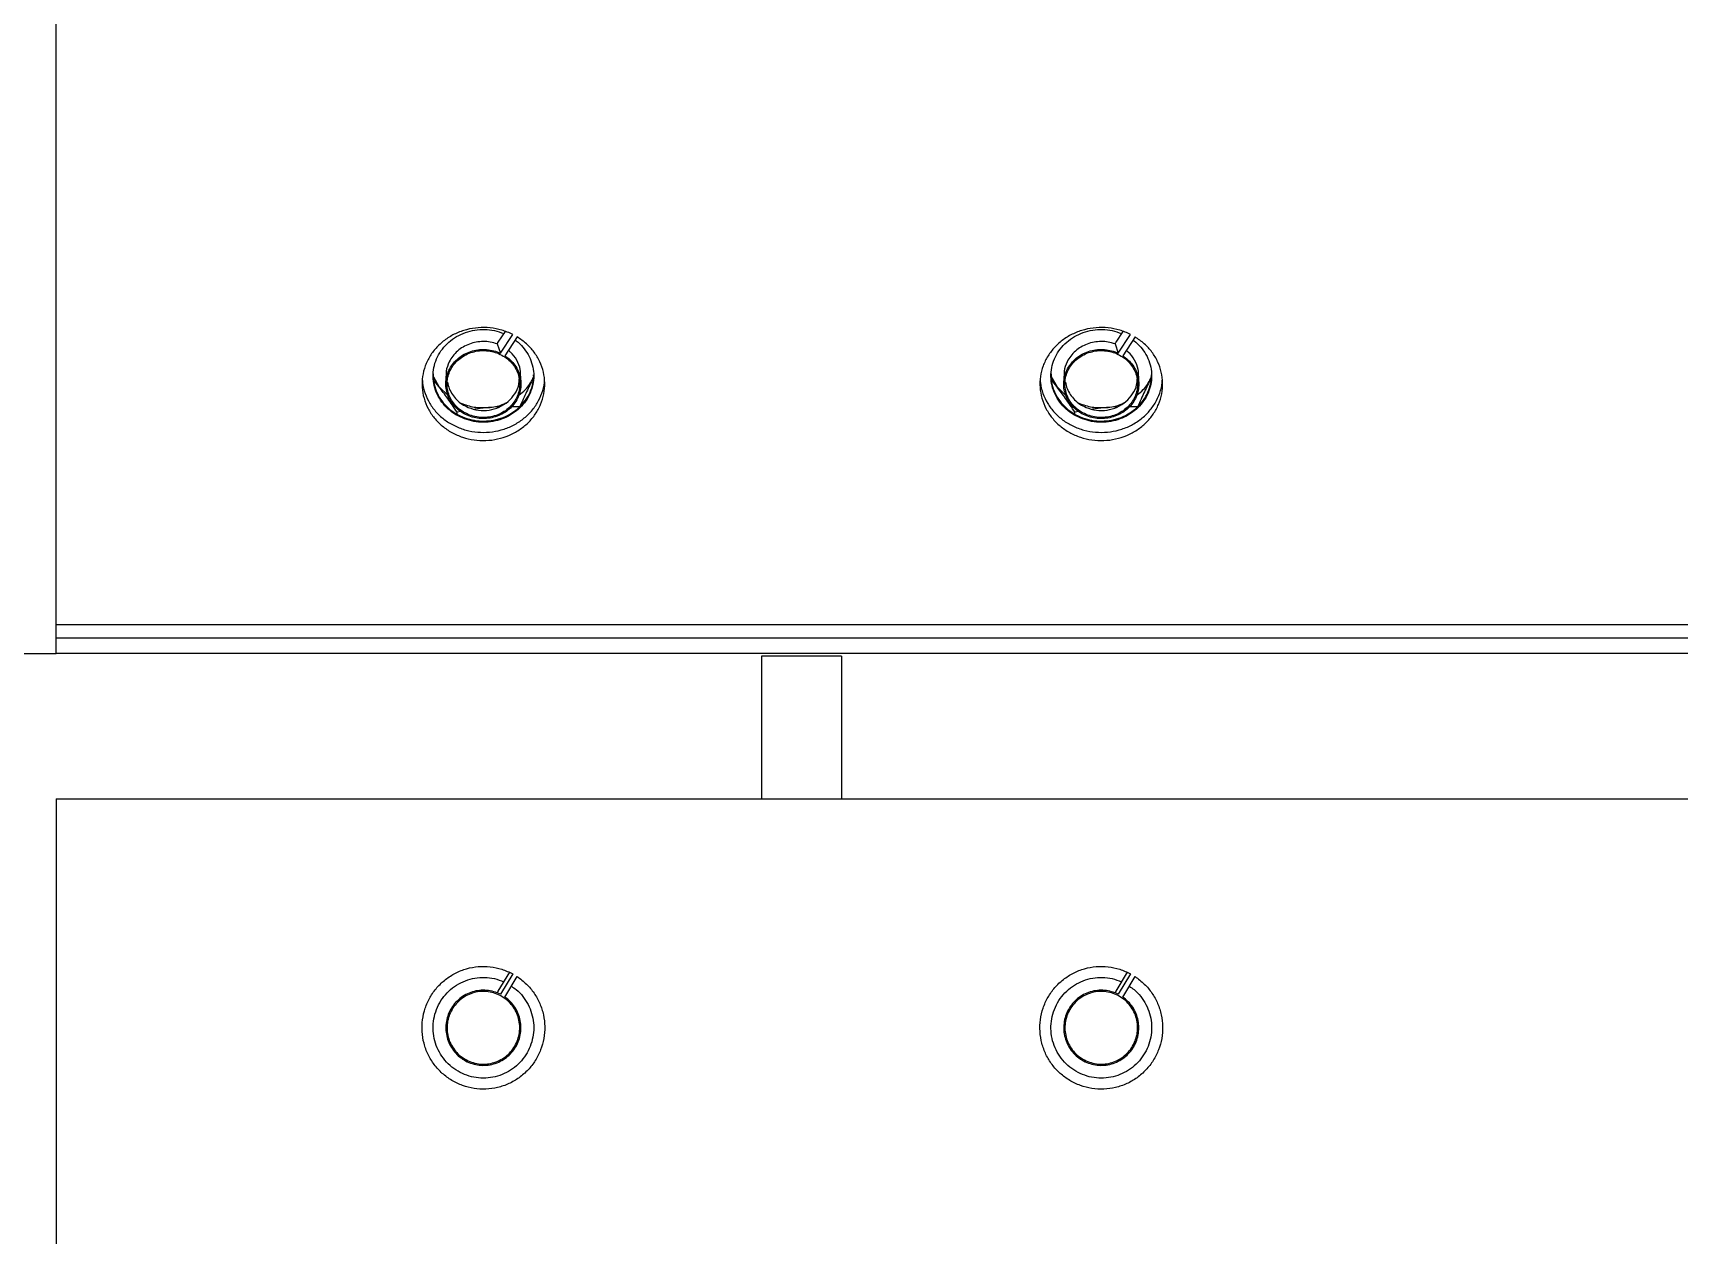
# Model space of a CAD drawing. Header units: millimetres. Extents: x 1293 to 41893, y 1011 to 26911.
# Drawn here: x 23207 to 23508.9, y 15344.7 to 15565.2 of the extents above; entities that cross this region are included whole.
import ezdxf

# ---------------------------------------------------------------- set-up
doc = ezdxf.new("R2010")
doc.units = ezdxf.units.MM
doc.header["$LTSCALE"] = 50
doc.layers.add('MAQUINAS', color=11, linetype='Continuous')

msp = doc.modelspace()

# ---------------------------------------------------------------- linework, layer by layer
at = {"layer": 'MAQUINAS', "linetype": 'Continuous', "lineweight": 25}
for p, q in [((23211.2425232, 15451.3783679), (23211.2425232, 16518.0450346)), ((23292.0989506, 15508.1262219), (23292.7019872, 15506.4207912)), ((23293.5503003, 15510.4232926), (23292.245503, 15508.4227578)), ((23292.7019872, 15506.4207912), (23294.9546957, 15509.8746778)), ((23295.7748947, 15509.421396), (23293.5221861, 15505.9675094)), ((23405.4322839, 15508.1262219), (23406.0353205, 15506.4207912)), ((23406.8836336, 15510.4232926), (23405.5788363, 15508.4227578)), ((23406.0353205, 15506.4207912), (23408.288029, 15509.8746778)), ((23409.108228, 15509.421396), (23406.8555195, 15505.9675094)), ((23280.3962012, 15502.0804398), (23281.4171794, 15500.2999367)), ((23281.4171794, 15500.2999367), (23280.4325058, 15501.5263954)), ((23282.6891899, 15502.2277913), (23282.6891899, 15500.7723493)), ((23296.4625232, 15500.7723493), (23296.4625232, 15502.2277913)), ((23298.6628883, 15501.7800692), (23298.8002239, 15502.189136)), ((23298.7808347, 15502.00771), (23298.6628883, 15501.7800692)), ((23393.7295346, 15502.0804398), (23394.7505128, 15500.2999367)), ((23394.7505128, 15500.2999367), (23393.7658391, 15501.5263954)), ((23396.0225232, 15502.2277913), (23396.0225232, 15500.7723493)), ((23409.7958566, 15500.7723493), (23409.7958566, 15502.2277913)), ((23411.9962216, 15501.7800692), (23412.1335572, 15502.189136)), ((23412.114168, 15502.00771), (23411.9962216, 15501.7800692)), ((23281.4171794, 15500.2999367), (23283.1471547, 15498.5818561)), ((23394.7505128, 15500.2999367), (23396.480488, 15498.5818561)), ((23285.4464413, 15495.7353428), (23284.7556415, 15495.6149904)), ((23284.7556415, 15495.2720775), (23284.7556415, 15495.6149904)), ((23290.5042111, 15496.4573549), (23287.9848051, 15496.163225)), ((23292.5372796, 15496.5689837), (23290.5042111, 15496.4573549)), ((23296.2527807, 15496.6017454), (23294.7346106, 15496.6056464)), ((23398.7797746, 15495.7353428), (23398.0889749, 15495.6149904)), ((23398.0889749, 15495.2720775), (23398.0889749, 15495.6149904)), ((23403.8375445, 15496.4573549), (23401.3181384, 15496.163225)), ((23405.8706129, 15496.5689837), (23403.8375445, 15496.4573549)), ((23409.5861141, 15496.6017454), (23408.067944, 15496.6056464)), ((24191.2425232, 15456.5881163), (23211.2425232, 15456.5881163)), ((23211.2425232, 15454.2081973), (24191.2425232, 15454.2081973)), ((23200.5758566, 15451.3783495), (23211.2425232, 15451.3783495)), ((24191.2425232, 15451.3783679), (23211.2425232, 15451.3783679)), ((23340.5758566, 15450.8449679), (23340.5758566, 15424.7117012)), ((23355.2425232, 15450.8449679), (23355.2425232, 15424.7117012)), ((23211.2425232, 15424.7117012), (24191.2425232, 15424.7117012)), ((23211.2425232, 15424.7117012), (23211.2425232, 15071.3783679)), ((23294.3509573, 15392.9053737), (23292.245503, 15389.3984783)), ((23407.6842907, 15392.9053737), (23405.5788363, 15389.3984783)), ((23294.9546957, 15392.6001103), (23292.7019872, 15388.8479448)), ((23293.5221861, 15388.3555174), (23295.7748947, 15392.1076829)), ((23408.288029, 15392.6001103), (23406.0353205, 15388.8479448)), ((23406.8555195, 15388.3555174), (23409.108228, 15392.1076829))]:
    msp.add_line(p, q, dxfattribs=at)
for points in [[(23294.9546957, 15509.8746778), (23294.2967837, 15510.1613862), (23292.9809598, 15510.7348031), (23290.825971, 15511.131118), (23288.6386713, 15511.1644585), (23286.4825522, 15510.8025872), (23284.443159, 15510.0673418), (23282.5954498, 15508.9839954), (23281.0088808, 15507.5936612), (23279.742695, 15505.9481775), (23278.8442728, 15504.1091279), (23278.3472081, 15502.145281), (23278.2700931, 15500.1300875), (23278.6158111, 15498.1389142), (23279.3714327, 15496.2462309), (23280.5086976, 15494.5228235), (23281.9850724, 15493.0331471), (23283.745341, 15491.8329153), (23285.7236697, 15490.9670164), (23287.8460693, 15490.467835), (23290.0331627, 15490.3540404), (23292.2031529, 15490.6298883), (23294.2748828, 15491.2850623), (23296.1708699, 15492.2950587), (23297.8202054, 15493.6221046), (23299.1612022, 15495.2165659), (23300.1437152, 15497.018821), (23300.7309695, 15498.9614252), (23300.9011106, 15500.9718773), (23300.6473693, 15502.9744203), (23299.9807509, 15504.8962737), (23298.9205313, 15506.6576703), (23297.5274683, 15508.2221813), (23296.3590859, 15509.0216577), (23295.7748947, 15509.421396)], [(23285.7214674, 15494.5441806), (23285.1891776, 15494.8037413), (23284.124598, 15495.3228626), (23282.7745179, 15496.4446326), (23281.672771, 15497.7669235), (23280.8746461, 15499.266168), (23280.4069421, 15500.8781328), (23280.288419, 15502.5433861), (23280.5233315, 15504.1980324), (23281.1028061, 15505.7792294), (23282.0047736, 15507.2267683), (23283.1948914, 15508.4855267), (23284.6279276, 15509.5077314), (23286.2490913, 15510.2539584), (23287.9976063, 15510.69774), (23289.8034622, 15510.8149657), (23291.6108396, 15510.6281176), (23292.7387832, 15510.2385408), (23293.302755, 15510.0437524)], [(23408.288029, 15509.8746778), (23407.6301171, 15510.1613862), (23406.3142931, 15510.7348031), (23404.1593043, 15511.131118), (23401.9720047, 15511.1644585), (23399.8158855, 15510.8025872), (23397.7764923, 15510.0673418), (23395.9287831, 15508.9839954), (23394.3422141, 15507.5936612), (23393.0760283, 15505.9481775), (23392.1776061, 15504.1091279), (23391.6805415, 15502.145281), (23391.6034264, 15500.1300875), (23391.9491445, 15498.1389142), (23392.704766, 15496.2462309), (23393.8420309, 15494.5228235), (23395.3184057, 15493.0331471), (23397.0786743, 15491.8329153), (23399.057003, 15490.9670164), (23401.1794027, 15490.467835), (23403.366496, 15490.3540404), (23405.5364862, 15490.6298883), (23407.6082161, 15491.2850623), (23409.5042033, 15492.2950587), (23411.1535387, 15493.6221046), (23412.4945355, 15495.2165659), (23413.4770485, 15497.018821), (23414.0643028, 15498.9614252), (23414.234444, 15500.9718773), (23413.9807027, 15502.9744203), (23413.3140842, 15504.8962737), (23412.2538646, 15506.6576703), (23410.8608017, 15508.2221813), (23409.6924192, 15509.0216577), (23409.108228, 15509.421396)], [(23399.0548007, 15494.5441806), (23398.5225109, 15494.8037413), (23397.4579313, 15495.3228626), (23396.1078512, 15496.4446326), (23395.0061044, 15497.7669235), (23394.2079794, 15499.266168), (23393.7402754, 15500.8781328), (23393.6217524, 15502.5433861), (23393.8566649, 15504.1980324), (23394.4361394, 15505.7792294), (23395.3381069, 15507.2267683), (23396.5282247, 15508.4855267), (23397.9612609, 15509.5077314), (23399.5824246, 15510.2539584), (23401.3309396, 15510.69774), (23403.1367956, 15510.8149657), (23404.944173, 15510.6281176), (23406.0721165, 15510.2385408), (23406.6360883, 15510.0437524)], [(23292.0989506, 15508.1262219), (23291.6856488, 15508.2524338), (23290.8590453, 15508.5048576), (23289.5490805, 15508.6024295), (23288.2464706, 15508.4871707), (23286.9899841, 15508.1438318), (23285.8253026, 15507.5904585), (23284.7989555, 15506.8431568), (23283.9274349, 15505.9376424), (23283.5210921, 15505.2285804), (23283.3179207, 15504.8740493)], [(23405.4322839, 15508.1262219), (23405.0189821, 15508.2524338), (23404.1923786, 15508.5048576), (23402.8824138, 15508.6024295), (23401.5798039, 15508.4871707), (23400.3233174, 15508.1438318), (23399.1586359, 15507.5904585), (23398.1322888, 15506.8431568), (23397.2607682, 15505.9376424), (23396.8544254, 15505.2285804), (23396.6512541, 15504.8740493)], [(23293.5221861, 15505.9675094), (23293.8693545, 15505.7165317), (23294.5636913, 15505.2145763), (23295.3830168, 15504.2472177), (23295.9993264, 15503.1658567), (23296.3767654, 15501.9928545), (23296.5049997, 15500.7759795), (23296.3783685, 15499.5587074), (23296.0017799, 15498.3861107), (23295.3890063, 15497.3011959), (23294.5625873, 15496.3438607), (23293.552891, 15495.5492833), (23292.3970279, 15494.9466685), (23291.1374789, 15494.5581635), (23289.820536, 15494.3980471), (23288.4946005, 15494.472204), (23287.208404, 15494.7779086), (23286.0092181, 15495.3039256), (23284.941116, 15496.0309223), (23284.0433534, 15496.9321796), (23283.3489257, 15497.9745737), (23282.8833549, 15499.1197939), (23282.6637522, 15500.3257501), (23282.6981884, 15501.5481199), (23282.9853982, 15502.7419785), (23283.5148247, 15503.8634462), (23284.2670141, 15504.871313), (23285.2143067, 15505.728511), (23286.321941, 15506.4036331), (23287.5490069, 15506.8715032), (23288.8511574, 15507.1162825), (23290.1777323, 15507.1239111), (23291.4904357, 15506.9130068), (23292.2981367, 15506.5848631), (23292.7019872, 15506.4207912)], [(23286.7929041, 15495.1959114), (23287.1997547, 15495.0490024), (23288.0134559, 15494.7551845), (23289.3227064, 15494.6031151), (23290.6340068, 15494.67274), (23291.9067006, 15494.9808921), (23293.08927, 15495.510502), (23294.1369686, 15496.2426178), (23295.0093467, 15497.1487292), (23295.6729293, 15498.1941156), (23296.1022021, 15499.3385764), (23296.2806718, 15500.5381378), (23296.2014791, 15501.7466994), (23295.8676674, 15502.9178174), (23295.2920649, 15504.0064862), (23294.4967918, 15504.9708689), (23293.5124099, 15505.7739049), (23292.3767485, 15506.3847339), (23291.1334503, 15506.7798821), (23289.8302947, 15506.9441642), (23288.5173612, 15506.8712669), (23287.245105, 15506.5639917), (23286.0624184, 15506.0341468), (23285.0147512, 15505.3020941), (23284.1423646, 15504.3959655), (23283.4787847, 15503.3505848), (23283.0495091, 15502.2061183), (23282.8710479, 15501.0065741), (23282.9502093, 15499.7979495), (23283.2841382, 15498.6270665), (23283.859303, 15497.5375208), (23284.6562093, 15496.5764105), (23285.6344963, 15495.7611617), (23286.4067682, 15495.3843282), (23286.7929041, 15495.1959114)], [(23406.8555195, 15505.9675094), (23407.2026879, 15505.7165317), (23407.8970247, 15505.2145763), (23408.7163502, 15504.2472177), (23409.3326597, 15503.1658567), (23409.7100987, 15501.9928545), (23409.8383331, 15500.7759795), (23409.7117019, 15499.5587074), (23409.3351132, 15498.3861107), (23408.7223397, 15497.3011959), (23407.8959206, 15496.3438607), (23406.8862243, 15495.5492833), (23405.7303613, 15494.9466685), (23404.4708123, 15494.5581635), (23403.1538694, 15494.3980471), (23401.8279338, 15494.472204), (23400.5417374, 15494.7779086), (23399.3425514, 15495.3039256), (23398.2744493, 15496.0309223), (23397.3766867, 15496.9321796), (23396.682259, 15497.9745737), (23396.2166883, 15499.1197939), (23395.9970855, 15500.3257501), (23396.0315217, 15501.5481199), (23396.3187315, 15502.7419785), (23396.8481581, 15503.8634462), (23397.6003474, 15504.871313), (23398.5476401, 15505.728511), (23399.6552743, 15506.4036331), (23400.8823402, 15506.8715032), (23402.1844908, 15507.1162825), (23403.5110657, 15507.1239111), (23404.823769, 15506.9130068), (23405.63147, 15506.5848631), (23406.0353205, 15506.4207912)], [(23400.1262374, 15495.1959114), (23400.5330881, 15495.0490024), (23401.3467893, 15494.7551845), (23402.6560397, 15494.6031151), (23403.9673402, 15494.67274), (23405.2400339, 15494.9808921), (23406.4226033, 15495.510502), (23407.4703019, 15496.2426178), (23408.34268, 15497.1487292), (23409.0062627, 15498.1941156), (23409.4355354, 15499.3385764), (23409.6140052, 15500.5381378), (23409.5348124, 15501.7466994), (23409.2010007, 15502.9178174), (23408.6253983, 15504.0064862), (23407.8301252, 15504.9708689), (23406.8457432, 15505.7739049), (23405.7100818, 15506.3847339), (23404.4667836, 15506.7798821), (23403.163628, 15506.9441642), (23401.8506945, 15506.8712669), (23400.5784384, 15506.5639917), (23399.3957517, 15506.0341468), (23398.3480845, 15505.3020941), (23397.4756979, 15504.3959655), (23396.8121181, 15503.3505848), (23396.3828424, 15502.2061183), (23396.2043813, 15501.0065741), (23396.2835426, 15499.7979495), (23396.6174715, 15498.6270665), (23397.1926364, 15497.5375208), (23397.9895426, 15496.5764105), (23398.9678297, 15495.7611617), (23399.7401015, 15495.3843282), (23400.1262374, 15495.1959114)], [(23282.9926705, 15501.0910476), (23283.086034, 15500.6980947), (23283.272761, 15499.9121889), (23283.8623505, 15498.8247801), (23284.6553966, 15497.8630979), (23285.6346995, 15497.0479996), (23286.4068359, 15496.6711461), (23286.7929041, 15496.4827193)], [(23396.3260039, 15501.0910476), (23396.4193674, 15500.6980947), (23396.6060943, 15499.9121889), (23397.1956838, 15498.8247801), (23397.98873, 15497.8630979), (23398.9680328, 15497.0479996), (23399.7401692, 15496.6711461), (23400.1262374, 15496.4827193)], [(23355.2425232, 15450.8449679), (23355.2152307, 15450.8449679), (23355.1606456, 15450.8449679), (23354.7245862, 15450.8449679), (23354.0468484, 15450.8449679), (23353.1278224, 15450.8449679), (23352.0096998, 15450.8449679), (23350.7336079, 15450.8449679), (23349.3490789, 15450.8449679), (23347.9091899, 15450.8449679), (23346.4693009, 15450.8449679), (23345.0847719, 15450.8449679), (23343.8086799, 15450.8449679), (23342.6905574, 15450.8449679), (23341.7715313, 15450.8449679), (23341.0937936, 15450.8449679), (23340.6577342, 15450.8449679), (23340.6031491, 15450.8449679), (23340.5758566, 15450.8449679)], [(23295.7748947, 15392.1076829), (23296.3590859, 15391.6734231), (23297.5274683, 15390.8049036), (23298.9205313, 15389.1052808), (23299.9807509, 15387.1917694), (23300.6473693, 15385.103944), (23300.9011106, 15382.9284606), (23300.7309695, 15380.7443851), (23300.1437152, 15378.6340169), (23299.1612022, 15376.6761184), (23297.8202054, 15374.9439588), (23296.1708699, 15373.5023086), (23294.2748828, 15372.4050886), (23292.2031529, 15371.6933336), (23290.0331627, 15371.3936633), (23287.8460693, 15371.5172853), (23285.7236697, 15372.0595762), (23283.745341, 15373.0002544), (23281.9850724, 15374.3041387), (23280.5086976, 15375.9224641), (23279.3714327, 15377.7947056), (23278.6158111, 15379.8508418), (23278.2700931, 15382.0139735), (23278.3472081, 15384.2031999), (23278.8442728, 15386.3366453), (23279.742695, 15388.3345159), (23281.0088808, 15390.1221042), (23282.5954498, 15391.6325083), (23284.443159, 15392.8094129), (23286.4825522, 15393.6081543), (23288.6386713, 15394.001277), (23290.825971, 15393.9650572), (23292.9809598, 15393.5345164), (23294.2967837, 15392.911579), (23294.9546957, 15392.6001103)], [(23409.108228, 15392.1076829), (23409.6924192, 15391.6734231), (23410.8608017, 15390.8049036), (23412.2538646, 15389.1052808), (23413.3140842, 15387.1917694), (23413.9807027, 15385.103944), (23414.234444, 15382.9284606), (23414.0643028, 15380.7443851), (23413.4770485, 15378.6340169), (23412.4945355, 15376.6761184), (23411.1535387, 15374.9439588), (23409.5042033, 15373.5023086), (23407.6082161, 15372.4050886), (23405.5364862, 15371.6933336), (23403.366496, 15371.3936633), (23401.1794027, 15371.5172853), (23399.057003, 15372.0595762), (23397.0786743, 15373.0002544), (23395.3184057, 15374.3041387), (23393.8420309, 15375.9224641), (23392.704766, 15377.7947056), (23391.9491445, 15379.8508418), (23391.6034264, 15382.0139735), (23391.6805415, 15384.2031999), (23392.1776061, 15386.3366453), (23393.0760283, 15388.3345159), (23394.3422141, 15390.1221042), (23395.9287831, 15391.6325083), (23397.7764923, 15392.8094129), (23399.8158855, 15393.6081543), (23401.9720047, 15394.001277), (23404.1593043, 15393.9650572), (23406.3142931, 15393.5345164), (23407.6301171, 15392.911579), (23408.288029, 15392.6001103)], [(23285.7214674, 15374.321342), (23285.1891776, 15374.6033184), (23284.124598, 15375.1672712), (23282.7745179, 15376.3859177), (23281.672771, 15377.8224022), (23280.8746461, 15379.451122), (23280.4069421, 15381.2022967), (23280.288419, 15383.0113618), (23280.5233315, 15384.808904), (23281.1028061, 15386.5266539), (23282.0047736, 15388.0992027), (23283.1948914, 15389.466668), (23284.6279276, 15390.5771506), (23286.2490913, 15391.3878221), (23287.9976063, 15391.8699288), (23289.8034622, 15391.9972783), (23291.6108396, 15391.7942938), (23292.7387832, 15391.371073), (23293.302755, 15391.1594626)], [(23399.0548007, 15374.321342), (23398.5225109, 15374.6033184), (23397.4579313, 15375.1672712), (23396.1078512, 15376.3859177), (23395.0061044, 15377.8224022), (23394.2079794, 15379.451122), (23393.7402754, 15381.2022967), (23393.6217524, 15383.0113618), (23393.8566649, 15384.808904), (23394.4361394, 15386.5266539), (23395.3381069, 15388.0992027), (23396.5282247, 15389.466668), (23397.9612609, 15390.5771506), (23399.5824246, 15391.3878221), (23401.3309396, 15391.8699288), (23403.1367956, 15391.9972783), (23404.944173, 15391.7942938), (23406.0721165, 15391.371073), (23406.6360883, 15391.1594626)], [(23292.7019872, 15388.8479448), (23292.2981367, 15389.026186), (23291.4904357, 15389.3826683), (23290.1777323, 15389.6117864), (23288.8511574, 15389.603499), (23287.5490069, 15389.3375804), (23286.321941, 15388.8293049), (23285.2143067, 15388.0958789), (23284.2670141, 15387.164653), (23283.5148247, 15386.0697464), (23282.9853982, 15384.8514284), (23282.6981884, 15383.5544678), (23282.6637522, 15382.2265336), (23282.8833549, 15380.9164306), (23283.3489257, 15379.6723088), (23284.0433534, 15378.5398931), (23284.941116, 15377.5608029), (23286.0092181, 15376.7710225), (23287.208404, 15376.1995785), (23288.4946005, 15375.867473), (23289.820536, 15375.786912), (23291.1374789, 15375.9608561), (23292.3970279, 15376.3829125), (23293.552891, 15377.0375694), (23294.5625873, 15377.9007667), (23295.3890063, 15378.9407778), (23296.0017799, 15380.1193862), (23296.3783685, 15381.3932488), (23296.5049997, 15382.715645), (23296.3767654, 15384.0376098), (23295.9993264, 15385.3119129), (23295.3830168, 15386.4866607), (23294.5636913, 15387.5375607), (23293.8693545, 15388.0828652), (23293.5221861, 15388.3555174)], [(23286.7929041, 15376.6536801), (23286.4067682, 15376.8583686), (23285.6344963, 15377.2677456), (23284.6562093, 15378.1533996), (23283.859303, 15379.1975118), (23283.2841382, 15380.381151), (23282.9502093, 15381.6531519), (23282.8710479, 15382.9661538), (23283.0495091, 15384.2692911), (23283.4787847, 15385.5125942), (23284.1423646, 15386.6482543), (23285.0147512, 15387.6326366), (23286.0624184, 15388.4279096), (23287.245105, 15389.0035121), (23288.5173612, 15389.3373238), (23289.8302947, 15389.4165165), (23291.1334503, 15389.2380469), (23292.3767485, 15388.8087736), (23293.5124099, 15388.1451931), (23294.4967918, 15387.2728066), (23295.2920649, 15386.2251394), (23295.8676674, 15385.0424528), (23296.2014791, 15383.7701966), (23296.2806718, 15382.4572632), (23296.1022021, 15381.1541072), (23295.6729293, 15379.9108104), (23295.0093467, 15378.775144), (23294.1369686, 15377.7907804), (23293.08927, 15376.9954389), (23291.9067006, 15376.4200917), (23290.6340068, 15376.0853275), (23289.3227064, 15376.0096898), (23288.0134559, 15376.1748918), (23287.1997547, 15376.494084), (23286.7929041, 15376.6536801)], [(23406.0353205, 15388.8479448), (23405.63147, 15389.026186), (23404.823769, 15389.3826683), (23403.5110657, 15389.6117864), (23402.1844908, 15389.603499), (23400.8823402, 15389.3375804), (23399.6552743, 15388.8293049), (23398.5476401, 15388.0958789), (23397.6003474, 15387.164653), (23396.8481581, 15386.0697464), (23396.3187315, 15384.8514284), (23396.0315217, 15383.5544678), (23395.9970855, 15382.2265336), (23396.2166883, 15380.9164306), (23396.682259, 15379.6723088), (23397.3766867, 15378.5398931), (23398.2744493, 15377.5608029), (23399.3425514, 15376.7710225), (23400.5417374, 15376.1995785), (23401.8279338, 15375.867473), (23403.1538694, 15375.786912), (23404.4708123, 15375.9608561), (23405.7303613, 15376.3829125), (23406.8862243, 15377.0375694), (23407.8959206, 15377.9007667), (23408.7223397, 15378.9407778), (23409.3351132, 15380.1193862), (23409.7117019, 15381.3932488), (23409.8383331, 15382.715645), (23409.7100987, 15384.0376098), (23409.3326597, 15385.3119129), (23408.7163502, 15386.4866607), (23407.8970247, 15387.5375607), (23407.2026879, 15388.0828652), (23406.8555195, 15388.3555174)], [(23400.1262374, 15376.6536801), (23399.7401015, 15376.8583686), (23398.9678297, 15377.2677456), (23397.9895426, 15378.1533996), (23397.1926364, 15379.1975118), (23396.6174715, 15380.381151), (23396.2835426, 15381.6531519), (23396.2043813, 15382.9661538), (23396.3828424, 15384.2692911), (23396.8121181, 15385.5125942), (23397.4756979, 15386.6482543), (23398.3480845, 15387.6326366), (23399.3957517, 15388.4279096), (23400.5784384, 15389.0035121), (23401.8506945, 15389.3373238), (23403.163628, 15389.4165165), (23404.4667836, 15389.2380469), (23405.7100818, 15388.8087736), (23406.8457432, 15388.1451931), (23407.8301252, 15387.2728066), (23408.6253983, 15386.2251394), (23409.2010007, 15385.0424528), (23409.5348124, 15383.7701966), (23409.6140052, 15382.4572632), (23409.4355354, 15381.1541072), (23409.0062627, 15379.9108104), (23408.34268, 15378.775144), (23407.4703019, 15377.7907804), (23406.4226033, 15376.9954389), (23405.2400339, 15376.4200917), (23403.9673402, 15376.0853275), (23402.6560397, 15376.0096898), (23401.3467893, 15376.1748918), (23400.5330881, 15376.494084), (23400.1262374, 15376.6536801)]]:
    msp.add_open_spline(points, degree=3, dxfattribs=at)
for points, knots in [([(23295.3966495, 15508.8414648), (23295.4636285, 15508.7988817), (23296.0133713, 15508.4493726), (23296.8463562, 15507.5611235), (23297.8232662, 15506.2124817), (23298.4814519, 15504.6966993), (23298.8216105, 15503.0991729), (23298.8248085, 15501.469743), (23298.4926948, 15499.8697293), (23297.8368514, 15498.3566213), (23296.8812037, 15496.9854833), (23295.66042, 15495.8060733), (23294.2187513, 15494.8610768), (23292.6087646, 15494.1852797), (23290.8879794, 15493.8013784), (23289.1222629, 15493.7301436), (23287.3629654, 15493.9486425), (23286.2686334, 15494.3456679), (23285.7214674, 15494.5441806)], [0, 0, 0, 0, 0.0091646203, 0.0752203122, 0.1412760042, 0.2073316962, 0.2733873882, 0.3394430802, 0.4054987722, 0.4715544641, 0.5376101561, 0.6036658481, 0.6697215401, 0.7357772321, 0.8018329241, 0.867888616, 0.933944308, 1, 1, 1, 1]), ([(23292.0989506, 15508.1262219), (23292.1192631, 15508.177967), (23292.1601089, 15508.2820199), (23292.2169359, 15508.3756764), (23292.245503, 15508.4227578)], [0, 0, 0, 0, 0.4972965919, 1, 1, 1, 1]), ([(23408.7299829, 15508.8414648), (23408.7969619, 15508.7988817), (23409.3467046, 15508.4493726), (23410.1796895, 15507.5611235), (23411.1565995, 15506.2124817), (23411.8147852, 15504.6966993), (23412.1549438, 15503.0991729), (23412.1581419, 15501.469743), (23411.8260281, 15499.8697293), (23411.1701847, 15498.3566213), (23410.214537, 15496.9854833), (23408.9937534, 15495.8060733), (23407.5520847, 15494.8610768), (23405.9420979, 15494.1852797), (23404.2213128, 15493.8013784), (23402.4555962, 15493.7301436), (23400.6962987, 15493.9486425), (23399.6019667, 15494.3456679), (23399.0548007, 15494.5441806)], [0, 0, 0, 0, 0.0091646203, 0.0752203122, 0.1412760042, 0.2073316962, 0.2733873882, 0.3394430802, 0.4054987722, 0.4715544641, 0.5376101561, 0.6036658481, 0.6697215401, 0.7357772321, 0.8018329241, 0.867888616, 0.933944308, 1, 1, 1, 1]), ([(23405.4322839, 15508.1262219), (23405.4525964, 15508.177967), (23405.4934422, 15508.2820199), (23405.5502692, 15508.3756764), (23405.5788363, 15508.4227578)], [0, 0, 0, 0, 0.4972965919, 1, 1, 1, 1]), ([(23283.3179207, 15504.8740493), (23283.0678164, 15504.2979911), (23282.6954955, 15503.4404349), (23282.7448545, 15502.5276384), (23282.7610569, 15502.2280075)], [0, 0, 0, 0, 0.671743971, 1, 1, 1, 1]), ([(23296.3972232, 15502.2251694), (23296.4002517, 15502.6247847), (23296.407931, 15503.6380832), (23295.7449172, 15505.1611363), (23294.9438901, 15506.3650948), (23294.2729016, 15506.8184048), (23294.1370302, 15506.9101976)], [0, 0, 0, 0, 0.2241501808, 0.5683741942, 0.9125982077, 1, 1, 1, 1]), ([(23396.6512541, 15504.8740493), (23396.4011497, 15504.2979911), (23396.0288288, 15503.4404349), (23396.0781878, 15502.5276384), (23396.0943902, 15502.2280075)], [0, 0, 0, 0, 0.671743971, 1, 1, 1, 1]), ([(23409.7305565, 15502.2251694), (23409.733585, 15502.6247847), (23409.7412644, 15503.6380832), (23409.0782505, 15505.1611363), (23408.2772234, 15506.3650948), (23407.6062349, 15506.8184048), (23407.4703635, 15506.9101976)], [0, 0, 0, 0, 0.2241501808, 0.5683741942, 0.9125982077, 1, 1, 1, 1]), ([(23280.3600903, 15502.6315297), (23280.3714605, 15502.1304061), (23280.3954678, 15501.0723201), (23280.8672332, 15499.5047199), (23281.6569818, 15497.9957327), (23282.7625313, 15496.6645859), (23284.1169761, 15495.5354687), (23285.186637, 15495.013554), (23285.7214674, 15494.7525966)], [0, 0, 0, 0, 0.15250567249, 0.322004538, 0.4915034035, 0.661002269, 0.8305011345, 1, 1, 1, 1]), ([(23285.7214674, 15494.7525966), (23286.2849554, 15494.5491277), (23287.4119312, 15494.1421898), (23289.2252455, 15493.9315739), (23291.0413874, 15494.028004), (23292.8041025, 15494.4547959), (23294.4418332, 15495.1883012), (23295.8933735, 15496.2022978), (23297.0998343, 15497.4572012), (23298.0255499, 15498.9052888), (23298.5952612, 15500.4895184), (23298.843679, 15501.7062393), (23298.7901798, 15502.3675093), (23298.7815297, 15502.4744273)], [0, 0, 0, 0, 0.098107793, 0.1962155859, 0.2943233789, 0.3924311718, 0.4905389648, 0.5886467577, 0.6867545507, 0.7848623436, 0.8829701366, 0.9810779295, 1, 1, 1, 1]), ([(23286.7929041, 15496.4827193), (23287.4109962, 15496.2781191), (23288.6471803, 15495.8689188), (23290.6461017, 15495.9168676), (23292.5338473, 15496.4594251), (23294.1782126, 15497.4930225), (23295.3997935, 15498.9190344), (23296.1042403, 15500.3816599), (23296.1459896, 15501.3432775), (23296.1615633, 15501.7019899)], [0, 0, 0, 0, 0.1516306377, 0.3032612754, 0.4548919131, 0.6065225508, 0.7581531885, 0.9097838263, 1, 1, 1, 1]), ([(23296.0629706, 15498.71382), (23296.48765, 15499.0415707), (23297.5843786, 15499.8879824), (23298.2531072, 15501.0611686), (23298.6628883, 15501.7800692)], [0, 0, 0, 0, 0.3872237974, 1, 1, 1, 1]), ([(23298.6628883, 15501.7800692), (23298.2739179, 15500.9843345), (23297.45729, 15499.3137212), (23296.6667673, 15497.5338441), (23296.2527807, 15496.6017454)], [0, 0, 0, 0, 0.476312925, 1, 1, 1, 1]), ([(23393.6934236, 15502.6315297), (23393.7047938, 15502.1304061), (23393.7288011, 15501.0723201), (23394.2005665, 15499.5047199), (23394.9903151, 15497.9957327), (23396.0958646, 15496.6645859), (23397.4503095, 15495.5354687), (23398.5199703, 15495.013554), (23399.0548007, 15494.7525966)], [0, 0, 0, 0, 0.1525056725, 0.322004538, 0.4915034035, 0.661002269, 0.8305011345, 1, 1, 1, 1]), ([(23399.0548007, 15494.7525966), (23399.6182887, 15494.5491277), (23400.7452646, 15494.1421898), (23402.5585789, 15493.9315739), (23404.3747208, 15494.028004), (23406.1374359, 15494.4547959), (23407.7751665, 15495.1883012), (23409.2267068, 15496.2022978), (23410.4331676, 15497.4572012), (23411.3588832, 15498.9052888), (23411.9285945, 15500.4895184), (23412.1770123, 15501.7062393), (23412.1235131, 15502.3675093), (23412.1148631, 15502.4744273)], [0, 0, 0, 0, 0.098107793, 0.1962155859, 0.2943233789, 0.3924311718, 0.4905389648, 0.5886467577, 0.6867545507, 0.7848623436, 0.8829701366, 0.9810779295, 1, 1, 1, 1]), ([(23400.1262374, 15496.4827193), (23400.7443295, 15496.2781191), (23401.9805136, 15495.8689188), (23403.979435, 15495.9168676), (23405.8671806, 15496.4594251), (23407.5115459, 15497.4930225), (23408.7331268, 15498.9190344), (23409.4375736, 15500.3816599), (23409.4793229, 15501.3432775), (23409.4948966, 15501.7019899)], [0, 0, 0, 0, 0.1516306377, 0.3032612754, 0.4548919131, 0.6065225508, 0.7581531885, 0.9097838263, 1, 1, 1, 1]), ([(23409.3963039, 15498.71382), (23409.8209833, 15499.0415707), (23410.9177119, 15499.8879824), (23411.5864406, 15501.0611686), (23411.9962216, 15501.7800692)], [0, 0, 0, 0, 0.3872237974, 1, 1, 1, 1]), ([(23411.9962216, 15501.7800692), (23411.6072512, 15500.9843345), (23410.7906234, 15499.3137212), (23410.0001006, 15497.5338441), (23409.5861141, 15496.6017454)], [0, 0, 0, 0, 0.476312925, 1, 1, 1, 1]), ([(23278.3907031, 15501.4443057), (23278.3922098, 15501.2992587), (23278.4006615, 15500.4856493), (23278.8295549, 15499.034329), (23279.6789259, 15497.1856407), (23280.9340325, 15495.5285233), (23282.5027837, 15494.1230248), (23284.3386103, 15493.0222238), (23286.3696131, 15492.2671496), (23288.52071, 15491.8860776), (23290.7112044, 15491.8932496), (23292.8593033, 15492.2883977), (23294.8844144, 15493.0567524), (23296.7117064, 15494.1695457), (23298.2694857, 15495.5852858), (23299.5120175, 15497.2505621), (23300.346098, 15499.1048322), (23300.7626737, 15500.5455972), (23300.7658009, 15501.3457746), (23300.7663154, 15501.4774178)], [0, 0, 0, 0, 0.014075217, 0.078951865, 0.143828513, 0.208705161, 0.273581809, 0.3384584569, 0.4033351049, 0.4682117529, 0.5330884009, 0.5979650489, 0.6628416969, 0.7277183448, 0.7925949928, 0.8574716408, 0.9223482888, 0.9872249368, 1, 1, 1, 1]), ([(23284.7556415, 15495.6149904), (23284.1821906, 15496.4623411), (23283.0871647, 15498.080389), (23281.9559782, 15499.5838289), (23281.4171794, 15500.2999367)], [0, 0, 0, 0, 0.523687075, 1, 1, 1, 1]), ([(23391.7240364, 15501.4443057), (23391.7255431, 15501.2992587), (23391.7339948, 15500.4856493), (23392.1628882, 15499.034329), (23393.0122592, 15497.1856407), (23394.2673658, 15495.5285233), (23395.836117, 15494.1230248), (23397.6719436, 15493.0222238), (23399.7029464, 15492.2671496), (23401.8540433, 15491.8860776), (23404.0445378, 15491.8932496), (23406.1926366, 15492.2883977), (23408.2177478, 15493.0567524), (23410.0450398, 15494.1695457), (23411.602819, 15495.5852858), (23412.8453508, 15497.2505621), (23413.6794314, 15499.1048322), (23414.096007, 15500.5455972), (23414.0991343, 15501.3457746), (23414.0996487, 15501.4774178)], [0, 0, 0, 0, 0.01407521704, 0.07895186502, 0.143828513, 0.20870516098, 0.27358180896, 0.33845845695, 0.40333510493, 0.46821175291, 0.53308840089, 0.59796504887, 0.66284169686, 0.72771834484, 0.79259499282, 0.8574716408, 0.92234828878, 0.98722493677, 1, 1, 1, 1]), ([(23398.0889749, 15495.6149904), (23397.5155239, 15496.4623411), (23396.420498, 15498.080389), (23395.2893115, 15499.5838289), (23394.7505128, 15500.2999367)], [0, 0, 0, 0, 0.523687075, 1, 1, 1, 1]), ([(23285.4885029, 15497.2332238), (23286.2818112, 15496.9561259), (23287.8971257, 15496.3919062), (23289.6249504, 15496.4352818), (23290.5042111, 15496.4573549)], [0, 0, 0, 0, 0.49111697116, 1, 1, 1, 1]), ([(23290.5042111, 15496.4573549), (23291.3830749, 15496.5596304), (23292.5235782, 15496.6923535), (23293.5104795, 15497.2067596), (23293.7368817, 15497.324768)], [0, 0, 0, 0, 0.7705928901, 1, 1, 1, 1]), ([(23398.8218362, 15497.2332238), (23399.6151446, 15496.9561259), (23401.2304591, 15496.3919062), (23402.9582838, 15496.4352818), (23403.8375445, 15496.4573549)], [0, 0, 0, 0, 0.4911169712, 1, 1, 1, 1]), ([(23403.8375445, 15496.4573549), (23404.7164082, 15496.5596304), (23405.8569116, 15496.6923535), (23406.8438129, 15497.2067596), (23407.070215, 15497.324768)], [0, 0, 0, 0, 0.7705928901, 1, 1, 1, 1]), ([(23294.7117851, 15390.336942), (23295.0135402, 15390.1376714), (23295.8056679, 15389.6145724), (23296.8534188, 15388.4713472), (23297.8213738, 15386.9949334), (23298.481959, 15385.351276), (23298.8214746, 15383.6149752), (23298.8248449, 15381.8450445), (23298.492685, 15380.1067947), (23297.836854, 15378.4630297), (23296.881203, 15376.9734756), (23295.6604202, 15375.6922124), (23294.2187513, 15374.6656054), (23292.6087646, 15373.9314463), (23290.8879794, 15373.5143911), (23289.1222629, 15373.4370044), (23287.3629654, 15373.674373), (23286.2686334, 15374.1056857), (23285.7214674, 15374.321342)], [0, 0, 0, 0, 0.03940728263, 0.10344679713, 0.16748631162, 0.23152582611, 0.2955653406, 0.35960485509, 0.42364436958, 0.48768388407, 0.55172339856, 0.61576291305, 0.67980242754, 0.74384194204, 0.80788145653, 0.87192097102, 0.93596048551, 1, 1, 1, 1]), ([(23408.0451184, 15390.336942), (23408.3468735, 15390.1376714), (23409.1390012, 15389.6145724), (23410.1867521, 15388.4713472), (23411.1547071, 15386.9949334), (23411.8152923, 15385.351276), (23412.154808, 15383.6149752), (23412.1581783, 15381.8450445), (23411.8260183, 15380.1067947), (23411.1701873, 15378.4630297), (23410.2145363, 15376.9734756), (23408.9937535, 15375.6922124), (23407.5520846, 15374.6656054), (23405.9420979, 15373.9314463), (23404.2213128, 15373.5143911), (23402.4555962, 15373.4370044), (23400.6962987, 15373.674373), (23399.6019667, 15374.1056857), (23399.0548007, 15374.321342)], [0, 0, 0, 0, 0.03940728263, 0.10344679713, 0.16748631162, 0.23152582611, 0.2955653406, 0.35960485509, 0.42364436958, 0.48768388407, 0.55172339856, 0.61576291305, 0.67980242754, 0.74384194204, 0.80788145653, 0.87192097102, 0.93596048551, 1, 1, 1, 1]), ([(23292.245503, 15389.3984783), (23292.2159089, 15389.3474409), (23292.1590972, 15389.2494646), (23292.1184324, 15389.1616116), (23292.0989506, 15389.1195226)], [0, 0, 0, 0, 0.5209159529, 1, 1, 1, 1]), ([(23405.5788363, 15389.3984783), (23405.5492422, 15389.3474409), (23405.4924306, 15389.2494646), (23405.4517658, 15389.1616116), (23405.4322839, 15389.1195226)], [0, 0, 0, 0, 0.5209159528, 1, 1, 1, 1])]:
    msp.add_open_spline(points, degree=3, knots=knots, dxfattribs=at)

doc.saveas('drawing.dxf')
